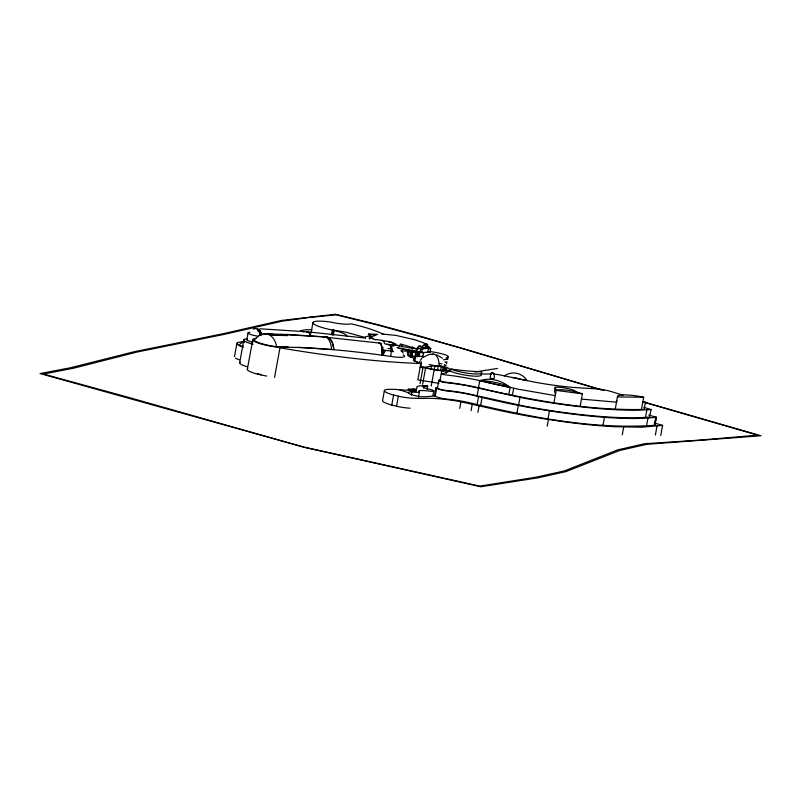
<?xml version="1.0" encoding="UTF-8"?>
<svg xmlns="http://www.w3.org/2000/svg" width="801" height="801" viewBox="0 0 801 801"><rect width="100%" height="100%" fill="white"/><g stroke="black" fill="none" stroke-linecap="round" stroke-linejoin="round"><path stroke-width="1.2" d="M403.263 354.883A14.909 2.613 10.4 0 1 392.39 356.675L382.237 355.233L381.947 347.624L380.986 344.36L379.564 343.068L325.476 337.201M383.559 355.404L383.629 350.057L382.207 349.867L381.526 345.772M407.409 352.911L407.879 354.332A46.218 8.1 10.4 0 0 408.44 355.003L409.661 356.265M415.148 357.246L415.539 352.51L408.089 351.919L407.549 354.853M411.824 356.695L412.685 352.029L410.793 351.839A7.239 1.272 10.4 0 0 407.499 352.54L407.739 354.122L410.482 357.156L415.218 358.367L414.678 361.311M446.738 369.601L446.868 368.71C440.35 364.295 431.078 365.997 423.749 367.589M421.686 352.36L416.13 351.529L421.686 352.36A41.732 7.319 10.4 0 1 420.705 351.399A36.085 6.328 10.4 0 1 421.636 348.665A23.439 4.115 10.4 0 1 428.265 347.934L429.316 348.035L426.412 347.233L426.773 345.101M417.181 348.004A52.455 9.201 10.4 0 0 416.971 349.026A58.954 10.343 10.4 0 1 397.346 345.441L395.964 345.141L399.439 345.922L400.43 343.949L417.271 348.886L419.123 345.782L422.297 346.983A46.308 8.33 -77.7 0 1 427.364 344.53L424.25 343.299L424.8 344.15L427.754 345.031L427.394 347.163L425.671 347.284A52.445 9.201 10.4 0 0 416.58 351.148A58.954 10.343 10.4 0 1 396.956 347.574M407.499 352.54L408.87 355.434L407.969 354.342M234.483 356.595L236.936 343.259M239.689 362.593L243.894 339.674M246.818 339.754L248.05 333.016M247.319 369.381L252.766 339.724M274.543 377.431L279.99 347.774M383.599 334.387A57.362 10.063 10.4 0 0 364.175 327.178A57.472 10.083 10.4 0 0 351.028 323.814A17.502 3.074 10.4 0 1 330.533 322.072A21.637 3.795 10.4 0 0 312.981 322.493L311.048 333.036A21.637 3.795 10.4 0 1 311.879 332.345M331.474 334.668L332.335 330.002A16.911 2.964 10.4 0 1 327.779 329.051A21.637 3.795 10.4 0 1 312.981 322.493M332.405 334.828L333.366 330.182M332.866 334.908L333.727 330.242M333.326 334.988L334.187 330.322L345.551 332.115L364.735 337.371A26.022 4.566 10.4 0 0 365.566 338.423M369.221 338.523L369.611 336.39M384.4 390.598L382.558 400.64A17.842 3.124 10.4 0 0 390.057 404.625L397.977 406.588A17.842 3.124 10.4 0 0 410.162 408.2M401.892 346.893L402.322 344.52M391.759 405.096L393.601 395.043M396.505 406.257L398.347 396.205M408.88 351.789L408.16 355.704L417.021 356.655A3.164 0.551 10.4 0 0 417.511 356.065M410.072 355.764L410.793 351.839L412.815 356.325M412.165 349.236L412.595 346.863M413.737 360.83L414.097 358.878L415.218 358.367L413.767 359.279A20.516 3.594 10.4 0 0 416.81 361.952L420.825 363.504L417.832 379.834L438.968 383.319M415.268 357.376L416.34 351.549L417.742 351.939M415.629 356.555L416.35 352.64L419.013 352.71L417.041 351.649M416.58 351.148L416.971 349.026M416.5 354.593L416.86 352.63M417.021 356.655L417.742 352.74A3.164 0.551 10.4 0 0 418.232 352.14M418.232 355.904L418.603 351.889L417.882 355.804L422.898 356.856L423.619 352.931L422.938 352.35A40.12 7.039 10.4 0 1 422.217 351.619A34.523 6.058 10.4 0 1 423.108 349.006A21.887 3.835 10.4 0 1 428.515 348.315L430.768 348.325L429.967 352.4A6.808 1.191 10.4 0 0 427.794 352.23A21.887 3.835 10.4 0 0 422.718 352.8M411.404 395.243L412.014 391.899A9.191 1.612 10.4 0 0 418.743 390.828A15.589 2.733 10.4 0 1 430.487 391.258A5.617 0.981 10.4 0 0 431.839 389.817A9.332 1.632 10.4 0 1 423.609 386.012L427.674 385.942L427.063 389.296M418.853 356.165L419.574 352.24M419.143 356.275L419.864 352.36L418.953 351.989M413.396 389.827L413.576 388.825A30.328 5.317 10.4 0 1 408.029 389.166A4.786 0.841 10.4 0 0 415.409 390.447A4.786 0.841 10.4 0 0 413.576 388.825M420.925 364.906L421.476 361.932M420.034 383.599L422.978 367.549L441.251 370.913L447.879 370.853L449.922 369.541A17.622 3.094 10.4 0 0 446.758 367.359M418.452 397.266L419.474 391.679M427.794 352.23L428.515 348.315M422.618 384.28L425.561 368.24M429.036 349.216L429.396 347.264A2.904 0.511 10.4 0 1 428.595 347.043M423.689 388.175L424.099 385.942M430.838 369.251L431.509 365.566M431.208 386.072L434.152 370.022M434.202 369.882L434.883 366.207M437.416 370.643L438.307 365.737L444.555 367.929L445.927 369.391A13.517 2.373 10.4 0 1 435.313 369.722A13.517 2.373 10.4 0 1 420.755 365.847M432.971 395.374L433.792 390.908M412.014 391.899A10.583 1.852 10.4 0 0 409.411 393.691A10.583 1.852 10.4 0 0 420.855 396.755A79.219 13.897 10.4 0 0 432.33 396.155L434.422 395.854L435.884 387.864L436.815 387.734M435.233 396.235L436.705 388.255M440.66 379.934A79.98 14.028 10.4 0 1 438.878 380.295L437.476 387.914A5.757 1.011 10.4 0 0 442.723 389.967A21.917 3.845 10.4 0 0 449.181 390.818A35.074 6.148 10.4 0 1 473.681 395.013L523.353 405.947A146.353 25.662 10.4 0 0 639.588 417.691L649.601 417.131L650.993 409.521L643.954 407.399M440.61 370.292L441.281 366.618M439.879 381.076L441.741 370.933M443.143 369.952L443.594 367.499M444.855 370.903L445.306 368.45M446.517 363.824L446.928 361.571M447.348 359.309L447.759 357.056A10.083 1.772 10.4 0 0 441.561 353.722L438.728 353.071A26.313 4.616 10.4 0 0 435.824 352.47L429.937 351.429M446.307 373.196L446.718 370.933M491.393 373.937A12.436 2.183 10.4 0 0 489.832 373.947A71.379 12.516 10.4 0 1 480.81 373.967A17.372 3.044 10.4 0 1 471.789 375.979A17.372 3.044 10.4 0 1 450.522 371.233L450.923 369.021A71.379 12.516 10.4 0 0 481.221 371.754A17.372 3.044 10.4 0 1 472.2 373.777A17.372 3.044 10.4 0 1 450.923 369.021M459.684 408.4L460.915 401.701M471.058 410.713L472.29 404.014M478.477 387.724L479.789 380.595A32.32 29.697 46.3 0 1 510.097 387.494L508.785 394.623M477.096 395.844L478.497 388.235M477.076 404.575L478.547 396.585M477.877 412.365L479.108 405.666M480.61 405.426L482.072 397.446M490.112 378.222C491.864 362.873 498.442 383.268 490.572 378.092M512.35 395.364L513.661 388.235M516.865 413.366L518.327 405.376M518.587 404.996L519.989 397.386M548.004 418.823L549.466 410.833M547.203 426.172L548.435 419.464M578.212 393.101L574.217 390.427A11.725 2.053 10.4 0 0 555.133 387.314L554.412 391.258L555.654 394.282M553.942 402.743L556.214 390.377A15.229 2.673 10.4 0 1 567.278 390.267A15.229 2.673 10.4 0 1 582.427 393.862L580.164 406.227M603.003 425.271L604.465 417.291M615.268 409.191L617.501 396.315A11.484 2.013 10.4 0 1 617.992 395.794A22.899 4.015 10.4 0 1 643.704 397.236L641.451 409.481M622.267 434.873L623.699 427.053M643.053 401.551L645.406 402.292L644.104 409.411C591.769 410.653 539.734 401.631 488.84 390.207A60.125 10.543 10.4 0 0 453.076 383.108L444.485 382.037A6.608 1.161 10.4 0 1 442.032 381.636L440.22 380.946L440.7 380.785M645.506 417.361L646.898 409.752M646.497 426.032L647.969 418.042M654.317 425.341L655.779 417.361M654.627 425.311L656.099 417.331M434.422 395.854L435.474 396.365A9.582 1.682 10.4 0 0 447.659 399.208A32.03 5.617 10.4 0 1 473.541 403.714C532.805 417.541 593.861 429.576 654.978 425.281L656.44 417.301L648.78 415.078M655.368 435.023L657.01 426.082M660.745 435.434L662.587 425.381L654.247 422.998M443.524 370.943L443.754 369.952L442.532 370.412M369.792 337.241L370.312 335.369L369.491 336.12L369.852 336.921L375.739 339.884M494.377 373.737L491.063 373.076M493.436 378.873L492.955 378.503M288.12 346.923A283.043 49.632 10.4 0 0 283.143 346.793L281.501 346.753A283.043 49.632 10.4 0 0 276.645 346.673A17.412 11.955 -89.3 0 0 264 333.847L259.244 335.509L254.768 339.083A17.482 3.064 10.4 0 0 262.788 343.959A17.482 3.064 10.4 0 0 283.314 347.173A212.515 37.267 10.4 0 1 382.227 355.223L385.832 350.387L392.32 351.309L391.629 347.213L390.167 347.003M258.823 330.453L259.945 330.493L257.411 328.941L259.264 331.644L261.496 333.156L261.967 334.788L260.285 334.718L259.824 331.083L258.082 330.372L257.782 329.491L260.115 330.703M420.405 360.28L421.877 358.347M369.611 337.601L369.461 339.053M418.843 362.893L420.024 361.391M364.735 337.371L366.017 336.63A23.93 4.195 10.4 0 1 368.49 336.19M449.091 371.213L448.61 371.574A82.062 14.388 10.4 0 1 442.012 373.666L441.521 373.827L443.333 374.508A6.608 1.161 10.4 0 0 445.797 374.908L454.387 375.989A60.125 10.543 10.4 0 1 490.152 383.088L518.167 389.176L555.253 395.624M422.858 357.446L429.226 354.402L433.641 354.152M243.804 341.056L242.052 342.107L244.425 342.277M243.915 341.036L242.052 342.107L243.654 341.376M418.252 352.65L418.793 352.36M371.384 336.69L376.12 335.259L368.41 334.127L370.473 337.091M262.007 334.397L267.804 333.586L273.001 334.418L271.018 334.347M474.993 371.994L497.591 368.42M388.845 342.387L391.198 342.057L395.354 343.729A8.751 1.532 10.4 0 1 385.071 343.859L384.3 343.269A9.121 2.193 -82.1 0 0 382.658 340.635M662.587 425.381L641.651 427.203L613.776 426.683A150.968 26.473 10.4 0 1 562.863 421.616L544.51 418.883A150.968 26.473 10.4 0 1 489.281 408.14L458.923 401.341A45.577 7.99 10.4 0 0 425.201 398.417A83.434 14.628 10.4 0 1 412.004 398.157A17.842 3.124 10.4 0 1 399.819 396.535L391.899 394.583A17.842 3.124 10.4 0 1 389.066 389.306A39.369 6.909 10.4 0 1 399.288 389.697L400.34 389.787A30.328 5.317 10.4 0 0 407.849 390.167L408.9 390.518A4.786 0.841 10.4 0 0 414.758 391.459A4.786 0.841 10.4 0 0 415.479 390.528M380.325 343.459L381.436 343.329M656.44 417.301L646.667 418.152A147.394 25.852 10.4 0 1 608.189 417.591C563.253 414.347 518.698 406.638 475.013 395.734A32.03 5.617 10.4 0 0 449.121 391.218A9.582 1.682 10.4 0 1 436.945 388.375L435.884 387.864M422.998 345.511A52.455 9.201 10.4 0 1 426.032 345.151L427.754 345.031M650.993 409.521L640.98 410.082A146.353 25.662 10.4 0 1 524.755 398.327L475.073 387.404A35.074 6.148 10.4 0 0 450.583 383.208A21.917 3.845 10.4 0 1 444.114 382.347A5.757 1.011 10.4 0 1 438.878 380.295M643.704 397.236L617.511 396.936M642.762 402.362L645.406 402.292M428.265 347.934L428.915 347.924M243.314 342.097L240.781 342.117A18.293 3.204 10.4 0 0 237.947 344.73L239.519 345.611A18.293 3.204 10.4 0 0 243.484 347.143M377.611 334.297L368.41 334.127L370.823 335.729M280.791 334.428L326.888 337.051M381.596 340.535L389.106 341.546L393.111 343.289M381.757 333.957L395.964 335.409L413.867 339.534M259.754 333.086L260.115 334.488L259.864 333.096L260.826 331.704L259.154 331.644L259.754 333.086L261.496 333.156M417.742 352.74L415.539 352.51M420.825 363.504L419.894 363.474A238.498 41.822 10.4 0 1 283.374 348.365L269.917 346.002A17.762 3.114 10.4 0 1 254.668 341.566A17.762 3.114 10.4 0 1 255.909 338.533M259.854 328.79L307.364 331.804L364.205 337.952M285.466 334.317L324.966 336.891A17.422 8.28 -85.1 0 1 331.584 349.546L298.443 347.314M420.104 367.429L422.978 367.549M427.263 352.009L430.047 352.25L427.614 352.06M429.396 347.264L425.421 346.573M387.284 344.38L394.883 345.501L391.339 346.483L391.068 345.802A16.941 4.576 -82.5 0 0 388.785 344.65L391.509 345.061L391.178 347.133A17.021 2.423 -81.1 0 1 390.788 356.445M427.674 385.942L420.695 385.802A20.926 3.675 10.4 0 0 416.73 387.193A30.328 5.317 10.4 0 1 414.708 389.556M425.892 347.964L430.768 348.325M259.424 331.654L258.282 331.534L258.082 330.372M582.427 393.862L556.214 390.377M581.466 399.098L613.836 401.942L616.58 402.062L616.56 401.441A11.484 2.013 10.4 0 1 617.05 400.921M382.227 355.223L382.207 349.867L385.832 350.387M383.439 347.824L381.947 347.624A16.931 4.516 -82.4 0 0 378.733 343.218L380.705 343.489M376.049 339.514L383.108 340.495M387.944 348.475L392.049 349.066M383.909 352.66L382.317 352.43L382.207 349.867M432.31 354.282A14.859 6.949 -85 0 1 439.128 363.474L442.022 363.894M449.111 371.033L450.522 371.233M419.864 352.36L423.619 352.931M418.382 351.869L415.068 351.349A70.658 12.385 10.4 0 1 398.397 348.285M332.335 330.002L334.187 330.322M266.713 376.059L264.48 375.659A17.762 3.114 10.4 0 1 247.719 368.84M504.49 375.899L527.098 380.605A15.75 15.269 43.2 0 0 504.49 375.899L501.686 375.299A12.436 2.183 10.4 0 0 494.177 374.117M393.171 351.629L391.309 351.218A14.909 2.613 10.4 0 1 393.201 351.609M267.804 333.837L271.819 335.359M269.526 333.867L273.501 335.389M271.259 333.897L275.204 335.419M273.011 333.937L276.916 335.459M274.763 333.977L278.628 335.499M276.535 334.027L280.36 335.539M278.307 334.077L282.112 335.589M280.1 334.127L283.864 335.649M281.902 334.187L285.627 335.709M283.714 334.257L287.409 335.769M643.163 401.792L760.95 435.754L646.697 444.315L619.634 450.502L566.007 471.589L537.801 477.857L480.78 486.758L304.1 447.268L130.193 397.817L43.524 374.067L73.742 368.17L137.051 352.04L224.52 334.297L282.342 321.141L309.486 317.426L336.22 314.873L378.192 325.196L461.656 348.135L600.97 389.807M643.263 402.042L757.616 435.153L700.915 440.049L644.545 443.744L617.681 449.882L564.345 470.928L536.36 477.136L479.819 486.097L303.849 447.088L40.05 373.576L70.438 367.769L134.398 351.669L222.758 333.807L281.231 320.49L335.509 314.242L377.952 324.675L419.924 336.08L503.709 360.83M603.924 390.528L503.619 360.911M654.377 425.111L654.978 425.281M416.57 340.365L423.689 342.828M413.226 339.344L417.211 340.565M623.058 395.263L612.475 391.929A14.698 2.573 10.4 0 0 598.107 388.956L582.287 388.024A80.05 14.038 10.4 0 1 535.629 382.317A389.426 68.295 10.4 0 1 518.597 378.863A4.155 0.731 10.4 0 0 511.829 377.461M436.685 354.823L442.482 358.237M304.1 331.964L300.615 330.803A45.086 7.91 10.4 0 1 307.724 329.682A27.354 4.796 10.4 0 1 311.879 329.732M399.288 389.697L408.36 392.71M326.988 337.121C332.205 338.633 333.386 345.041 333.777 349.727A17.422 8.541 -85.3 0 0 323.874 337.712M258.733 329.551L257.411 328.941L258.493 330.433A9.111 5.537 -87.4 0 0 253.236 329.131M416.81 361.952L419.003 362.853M444.355 364.575L445.957 365.476M422.217 356.275L422.898 356.856M369.782 336.78L371.053 337.842L369.782 336.78L370.142 337.662M440.53 365.797L441.461 366.748M409.822 356.445L410.482 357.156M407.879 354.332L408.8 355.364M401.531 350.648L403.203 353.061M445.086 361.692L445.536 362.573M555.133 387.314L556.385 390.327M259.824 331.083L260.045 331.674M442.753 368.871L443.233 370.933M407.439 352.72L407.739 354.122M426.032 345.151L426.412 347.233M439.128 363.474L439.308 366.177M261.416 374.658A17.482 3.064 10.4 0 1 257.341 373.616M405.046 349.586A4.906 0.861 10.4 0 1 405.316 351.118A14.058 2.463 10.4 0 0 400.81 350.818M417.531 347.544A52.455 9.201 10.4 0 1 420.555 346.042M258.312 336.24A8.501 1.492 10.4 0 1 249.281 333.947A8.501 1.492 10.4 0 1 250.002 332.315M306.533 331.904A9.121 4.145 -84.8 0 1 310.428 336.19M306.713 331.914A9.111 4.466 -85.3 0 1 310.958 336.23M253.086 344.3A16.531 2.904 10.4 0 1 245.647 338.943A65.271 11.444 10.4 0 1 247.159 338.973M252.936 342.227A8.501 1.492 10.4 0 1 246.968 339.404M247.119 366.728A16.531 2.904 10.4 0 1 240.3 362.162M239.269 359.859A18.293 3.204 10.4 0 1 235.504 358.067M333.256 330.172A20.676 3.625 10.4 0 1 346.763 336.16M443.504 359.819A16.611 2.914 10.4 0 1 446.598 359.419A5.126 0.901 10.4 0 0 446.057 358.017A6.728 1.181 10.4 0 0 447.759 357.056M445.987 365.977A13.517 2.373 10.4 0 1 429.156 364.505M422.217 356.275A40.12 7.039 10.4 0 1 422.007 356.085M244.475 341.807A9.712 7.319 -67.8 0 0 238.918 345.331L241.872 346.533A9.712 7.319 -67.8 0 1 242.843 345.461M373.046 338.843L370.573 337.491L373.046 338.843M510.097 387.494A18.483 3.244 10.4 0 0 479.789 380.595A196.726 34.503 10.4 0 0 510.097 387.494"/></g></svg>
